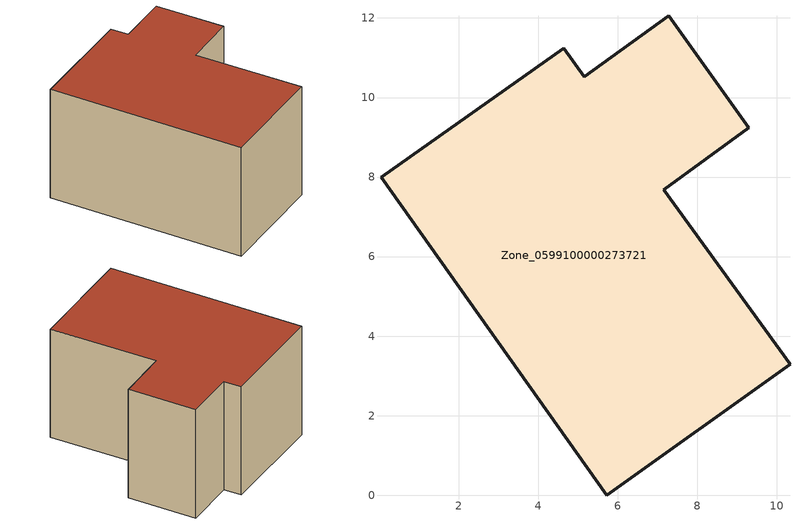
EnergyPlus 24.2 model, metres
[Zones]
Zone_0599100000273721
 floor ground (C_G): 5.15,10.53 7.28,12.05 9.29,9.24 7.16,7.68 10.33,3.29 5.73,0 0.06,7.99 4.64,11.24 z0
 wall outside (C_F): 0.06,7.99 5.73,0 10.33,3.29 7.16,7.68 9.29,9.24 7.28,12.05 5.15,10.53 4.64,11.24 0.06,7.99 z0:5.82
 roof outside (C_R): 5.15,10.53 4.64,11.24 0.06,7.99 5.73,0 10.33,3.29 7.16,7.68 9.29,9.24 7.28,12.05 z5.82
[BUILDING]
Pand.0599100000273721: North Axis=0; Terrain=City; Loads Convergence Tolerance Value=0.04; Temperature Convergence Tolerance Value=0.4; Solar Distribution=FullExterior; Maximum Number of Warmup Days=25; Minimum Number of Warmup Days=1
[Site:Location]
Rotterdam.The.Hague.AP_ZH_NLD Design_Conditions: Latitude=51.96; Longitude=4.45; Time Zone=1; Elevation=-4.5
[SITE:GROUNDTEMPERATURE:BUILDINGSURFACE]
18, 18, 18, 18, 18, 18, 18, 18, 18, 18, 18, 18
[MATERIAL] Thermal Absorptance=0.9; Solar Absorptance=0.7; Visible Absorptance=0.7
Name | Roughness | Thickness | Conductivity | Density | Specific Heat
G.TC.1975-1991 | MediumSmooth | 0.15 | 0.288461 | 540 | 1210
F.TC.1975-1991 | Rough | 0.3 | 0.230769 | 1920 | 840
R.TC.1975-1991 | MediumRough | 0.2 | 0.153846 | 1500 | 1000
[CONSTRUCTION]
C_G: G.TC.1975-1991
C_F: F.TC.1975-1991
C_R: R.TC.1975-1991
[ZONE]
Zone_0599100000273721: Type=1; Multiplier=1; Ceiling Height=Autocalculate; Volume=Autocalculate; Floor Area=autocalculate; Part of Total Floor Area=Yes
[ZONEINFILTRATION:DESIGNFLOWRATE]
Infil_Zone_0599100000273721: Zone or ZoneList or Space or SpaceList=Zone_0599100000273721; Schedule=AlwaysOn; Design Flow Rate Calculation Method=Flow/Area; Flow Rate per Floor Area=0.003; Constant Term Coefficient=1; Temperature Term Coefficient=0; Velocity Term Coefficient=0; Velocity Squared Term Coefficient=0
[HVACTEMPLATE:ZONE:IDEALLOADSAIRSYSTEM]
Zone_0599100000273721: Maximum Heating Supply Air Temperature=50; Minimum Cooling Supply Air Temperature=13; Maximum Heating Supply Air Humidity Ratio=0.0156; Minimum Cooling Supply Air Humidity Ratio=0.0077; Heating Limit=NoLimit; Cooling Limit=NoLimit; Dehumidification Control Type=ConstantSensibleHeatRatio; Cooling Sensible Heat Ratio=0.7; Dehumidification Setpoint=60; Humidification Control Type=None; Humidification Setpoint=30; Outdoor Air Method=None; Outdoor Air Flow Rate per Person=0.00944; Outdoor Air Flow Rate per Zone Floor Area=0; Outdoor Air Flow Rate per Zone=0; Demand Controlled Ventilation Type=None; Outdoor Air Economizer Type=NoEconomizer; Heat Recovery Type=None; Sensible Heat Recovery Effectiveness=0.7; Latent Heat Recovery Effectiveness=0.65
[ZONECONTROL:THERMOSTAT]
ThermostatControl_Zone_0599100000273721: Zone or ZoneList=Zone_0599100000273721; Control Type Schedule=DualSetpointControlType; Control 1=Thermostat_Zone_0599100000273721; Temperature Difference Between Cutout And Setpoint=0
[THERMOSTATSETPOINT:DUALSETPOINT]
Thermostat_Zone_0599100000273721: Heating Setpoint Temperature Schedule=HeatingSetpoint_Zone_0599100000273721; Cooling Setpoint Temperature Schedule=CoolingSetpoint_Zone_0599100000273721
[SCHEDULE:COMPACT]
HeatingSetpoint_Zone_0599100000273721: Through: 12/31, For: AllDays, Until: 24:00, 21
CoolingSetpoint_Zone_0599100000273721: Through: 12/31, For: AllDays, Until: 24:00, 24
DualSetpointControlType: Through: 12/31, For: AllDays, Until: 24:00, 4
AlwaysOn: Through: 12/31, For: AllDays, Until: 24:00, 1
